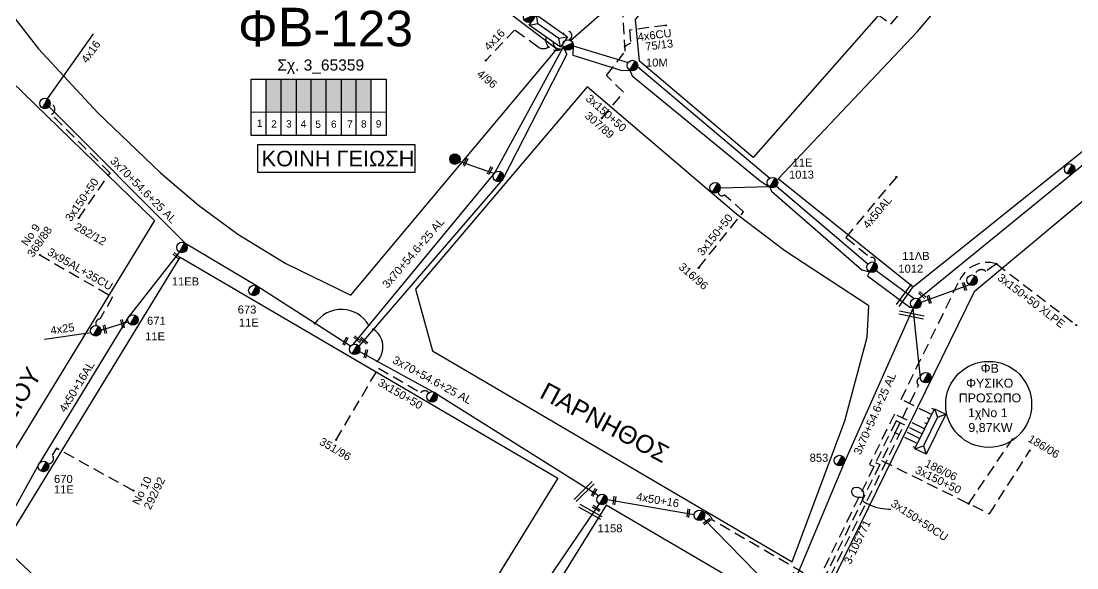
# Model space of a CAD drawing. Header units: millimetres. Extents: x 855 to 3091, y 750 to 2767.
# Drawn here: x 2037.4 to 2275, y 1438.1 to 1561 of the extents above; entities that cross this region are included whole.
import ezdxf
from ezdxf.enums import TextEntityAlignment as Align

# ---------------------------------------------------------------- set-up
doc = ezdxf.new("R2010")
doc.units = ezdxf.units.MM
doc.linetypes.add('DASHED', pattern=[19.05, 12.7, -6.35])
for name, color, linetype, lineweight in [('3x150+50', 7, 'Continuous', 30), ('3x150+50 XLPE', 7, 'SYN_LINE', 30), ('3x70+54.6+25 AL', 7, 'SYN_LINE', 30), ('3x95AL+35CU', 7, 'Continuous', 30), ('4x16', 7, 'Continuous', 30), ('4x25', 7, 'Continuous', 30), ('4x50+16', 7, 'Continuous', 30), ('4x50+16AL', 7, 'Continuous', 30), ('4x50AL', 7, 'Continuous', 30), ('4x6CU', 7, 'Continuous', 30), ('Υπόβαθρο ΔΕΗ', 7, 'Continuous', 30)]:
    doc.layers.add(name, color=color, linetype=linetype, lineweight=lineweight)
for name, color, linetype in [('Pillar OTE', 7, 'Continuous'), ('TEXT ΚΑΛΩΔΙΩΝ', 7, 'Continuous'), ('Άγνωστα', 7, 'Continuous'), ('Επιγραφές - Σχήματα', 7, 'Continuous'), ('Καλώδια ΧΤ   3x150AL+50CU', 7, 'DASHED'), ('Μηχανική τομή', 7, 'Continuous'), ('Στύλος Ξύλινος', 7, 'Continuous'), ('Στύλος Ξύλινος @ 1', 7, 'Continuous'), ('Στύλος ΦΜ', 7, 'Continuous'), ('Στύλος ΦΜ @ 1', 7, 'Continuous'), ('Συνδέσεις', 7, 'Continuous'), ('Τομή', 7, 'Continuous'), ('Υποσταθμός εναέριος 2 στύλων', 7, 'Continuous'), ('Υποσταθμός πόλεως', 7, 'Continuous')]:
    doc.layers.add(name, color=color, linetype=linetype)
doc.styles.add('arial', font='arial.ttf')
doc.styles.get("Standard").update_dxf_attribs({"font": 'arial.ttf'})
doc.linetypes.add('SYN_LINE', pattern='A,0.5,-0.0001,["/\\/\\/\\/",Standard,S=0.1,R=0,X=0,Y=-0.05],-0.25', length=0.7501)

# ---------------------------------------------------------------- blocks, each defined once
blk = doc.blocks.new('ΥΠΑΡΧΩΝ ΤΣΙΜΕΝΤΕΝΙΟΣ ΣΤΥΛΟΣ')
at = {"layer": 'Στύλος ΦΜ'}
blk.add_hatch(color=7, dxfattribs=at).paths.add_polyline_path([(-1.29, -2.28, 0.574793), (2.62, 0, 0.268822), (1.3, 2.27)])
at = {"layer": 'Στύλος ΦΜ', "color": 7}
blk.add_line((-1.29, -2.28), (1.3, 2.27), dxfattribs=at)
blk.add_circle((0, 0), 2.62, dxfattribs=at)
at = {"layer": 'Στύλος ΦΜ', "flags": 4}
for tag, p in [('ΑΡΙΘΜΟΣ', (-4.68, 8.05)), ('ΤΥΠΟΣ', (-4.91, 3.03))]:
    blk.add_attdef(tag, p, '', height=4, dxfattribs=at)
blk = doc.blocks.new('ΥΠΟΣΤΑΘΜΟΣ ΕΝΑΕΡΙΟΣ ΕΠΙ 2 ΣΤΥΛΩΝ')
at = {"layer": 'Υποσταθμός εναέριος 2 στύλων', "linetype": 'Continuous'}
for points in [[(-11.97, -2.11, 0.574793), (-8.45, -0.07, 0.268822), (-9.64, 1.98)], [(9.68, -2.15, 0.574793), (13.19, -0.1, 0.268822), (12.01, 1.95)]]:
    blk.add_hatch(color=256, dxfattribs=at).paths.add_polyline_path(points)
for p, q in [((-11.97, -2.11), (-9.64, 1.98)), ((9.68, -2.15), (12.01, 1.95))]:
    blk.add_line(p, q, dxfattribs=at)
for centre in [(-10.81, -0.07), (10.84, -0.1)]:
    blk.add_circle(centre, 2.36, dxfattribs=at)
at = {"layer": 'Υποσταθμός πόλεως', "linetype": 'Continuous', "ltscale": 40}
blk.add_lwpolyline([(-8.57, 2.82), (8.57, 2.82), (8.57, -2.82), (-8.57, -2.82)], close=True, dxfattribs=at)
for points in [[(-5.75, 0), (-8.57, 2.82)], [(-8.57, -2.82), (-5.75, 0)], [(-5.75, 0), (5.75, 0)], [(5.75, 0), (8.57, 2.82)], [(8.57, -2.82), (5.75, 0)]]:
    blk.add_lwpolyline(points, dxfattribs=at)
at = {"layer": 'Υποσταθμός εναέριος 2 στύλων', "ltscale": 40, "flags": 1}
for tag, p in [('ΜΕΤΑΣΧΗΜΑΤΙΣΜΟΣ', (14.09, 2.51)), ('ΙΣΧΥΣ', (14.07, -0.28)), ('ΑΡΙΘΜΟΣ', (14.19, -3))]:
    blk.add_attdef(tag, p, '', height=1.8, dxfattribs=at)
blk = doc.blocks.new('ΥΠΑΡΧΩΝ ΞΥΛΙΝΟΣ ΣΤΥΛΟΣ')
at = {"layer": 'Στύλος Ξύλινος'}
h = blk.add_hatch(color=7, dxfattribs=at)
h.paths.add_polyline_path([(-2.62, 0, 0.270008), (-1.29, -2.28), (1.3, 2.27, 0.576266)])
h.paths.add_polyline_path([(-1.29, -2.28, 0.574793), (2.62, 0, 0.268822), (1.3, 2.27)])
at = {"layer": 'Στύλος Ξύλινος', "color": 7}
blk.add_line((-1.29, -2.28), (1.3, 2.27), dxfattribs=at)
blk.add_circle((0, 0), 2.62, dxfattribs=at)
at = {"layer": 'Στύλος Ξύλινος', "flags": 4}
for tag, p in [('ΑΡΙΘΜΟΣ', (-4.91, 8.6)), ('ΤΥΠΟΣ', (-4.85, 3.39))]:
    blk.add_attdef(tag, p, '', height=4, dxfattribs=at)
blk = doc.blocks.new('ΜΗΧΑΝΙΚΗ ΤΟΜΗ')
at = {"layer": 'Μηχανική τομή', "ltscale": 40}
for p, q in [((-1.89, 0.78), (5.69, 0.78)), ((-1.89, -0.77), (5.69, -0.77))]:
    blk.add_line(p, q, dxfattribs=at)
blk = doc.blocks.new('ΤΟΜΗ')
at = {"layer": 'Τομή', "ltscale": 40}
for p, q in [((-5.68, 0), (17.06, 0)), ((-5.68, -2.77), (17.06, -2.77))]:
    blk.add_line(p, q, dxfattribs=at)
blk = doc.blocks.new('_ΣΥΝΔΕΣΗ')
at = {"layer": 'Συνδέσεις', "linetype": 'SYN_LINE', "ltscale": 40}
blk.add_hatch(color=256, dxfattribs=at).paths.add_polyline_path([(0.5, -0.01, 1), (-0.5, -0.01, 1)])
at = {"layer": 'Συνδέσεις'}
blk.add_circle((0, -0.01), 0.5, dxfattribs=at)
blk = doc.blocks.new('ΥΠΟΣΤΑΘΜΟΣ ΠΟΛΕΩΣ 9 ΑΝΑΧΩΡΗΣΕΩΝ')
at = {"layer": 'Υποσταθμός πόλεως', "ltscale": 40}
for p, q in [((-9.63, -2.82), (-9.63, -4)), ((-7.12, -2.82), (-7.12, -4)), ((-4.84, -2.82), (-4.84, -4)), ((-2.36, -2.82), (-2.36, -4)), ((0.09, -2.82), (0.09, -4)), ((2.55, -2.82), (2.55, -4)), ((5.02, -2.82), (5.02, -4)), ((7.48, -2.82), (7.48, -4)), ((9.61, -2.82), (9.61, -4))]:
    blk.add_line(p, q, dxfattribs=at)
blk.add_lwpolyline([(-10.02, 2.82), (10.02, 2.82), (10.02, -2.82), (-10.02, -2.82)], close=True, dxfattribs=at)
for points in [[(-7.21, 0), (-10.02, 2.82)], [(-10.02, -2.82), (-7.21, 0)], [(-7.21, 0), (7.21, 0)], [(7.21, 0), (10.02, 2.82)], [(10.02, -2.82), (7.21, 0)]]:
    blk.add_lwpolyline(points, dxfattribs=at)
at = {"layer": 'Υποσταθμός πόλεως', "linetype": 'SYN_LINE', "ltscale": 40, "flags": 1}
for tag, p in [('ΜΕΤΑΣΧΗΜΑΤΙΣΜΟΣ', (10.79, 1.71)), ('ΙΣΧΥΣ', (10.77, -1.08)), ('ΑΡΙΘΜΟΣ', (10.89, -3.8))]:
    blk.add_attdef(tag, p, '', height=1.8, dxfattribs=at)

msp = doc.modelspace()

# ---------------------------------------------------------------- hatches: boundary and pattern name
at = {"layer": 'Καλώδια ΧΤ   3x150AL+50CU', "linetype": 'DASHED', "lineweight": -3, "ltscale": 0.2}
h = msp.add_hatch(color=1, dxfattribs=at)
h.dxf.hatch_style = 1
h.paths.add_polyline_path([(2095.96, 1547.92), (2092.52, 1547.92), (2092.52, 1540.56), (2095.96, 1540.55)])
h = msp.add_hatch(color=85, dxfattribs=at)
h.dxf.hatch_style = 1
h.paths.add_polyline_path([(2095.96, 1540.55), (2099.4, 1540.55), (2099.4, 1547.92), (2095.96, 1547.92)])
h = msp.add_hatch(color=30, dxfattribs=at)
h.dxf.hatch_style = 1
h.paths.add_polyline_path([(2102.7, 1547.92), (2099.4, 1547.92), (2099.4, 1540.55), (2102.7, 1540.55)])
h = msp.add_hatch(color=173, dxfattribs=at)
h.dxf.hatch_style = 1
h.paths.add_polyline_path([(2106.08, 1547.92), (2102.7, 1547.92), (2102.7, 1540.55), (2106.08, 1540.54)])
h = msp.add_hatch(color=27, dxfattribs=at)
h.dxf.hatch_style = 1
h.paths.add_polyline_path([(2106.08, 1540.54), (2109.48, 1540.54), (2109.48, 1547.92), (2106.08, 1547.92)])
h = msp.add_hatch(color=5, dxfattribs=at)
h.dxf.hatch_style = 1
h.paths.add_polyline_path([(2109.48, 1540.54), (2112.88, 1540.54), (2112.88, 1547.92), (2109.48, 1547.92)])
h = msp.add_hatch(color=133, dxfattribs=at)
h.dxf.hatch_style = 1
h.paths.add_polyline_path([(2112.82, 1540.54), (2116.21, 1540.54), (2116.21, 1547.92), (2112.82, 1547.92)])

# ---------------------------------------------------------------- linework, layer by layer
at = {"lineweight": -3, "ltscale": 0.2}
msp.add_circle((2255.11, 1474.81), 9.67, dxfattribs=at)
at = {"layer": '3x150+50', "color": 85, "linetype": 'DASHED', "lineweight": -3, "ltscale": 0.2}
msp.add_lwpolyline([(2168.11, 1539.18), (2172.97, 1545), (2169.12, 1548.75), (2173.35, 1554.24), (2172.82, 1562.9), (2183.08, 1577.55, -0.852392), (2185.72, 1578.01, -17.440411)], format="xyb", dxfattribs=at)
at = {"layer": '3x150+50', "color": 133, "linetype": 'DASHED', "lineweight": -3, "ltscale": 0.2}
for points in [[(2217.85, 1571.65), (2233.1, 1560.31), (2243.15, 1571.8, 0.444146), (2246.21, 1574.18, -92.181816)], [(2108.32, 1466.85), (2117.83, 1482.99), (2127.33, 1477.43, -0.495336), (2129.14, 1477.43, -17.580919)], [(2239.1, 1467.34), (2235.52, 1469.1), (2217.63, 1432.47), (2232.71, 1422.21, -0.198499), (2235.32, 1421.39, 13.645626)]]:
    msp.add_lwpolyline(points, format="xyb", dxfattribs=at)
at = {"layer": '3x150+50', "color": 173, "linetype": 'DASHED', "lineweight": -3, "ltscale": 0.2}
for points in [[(2050.4, 1516.72), (2057.45, 1526.83), (2044.24, 1540, 0.714146), (2043.96, 1542.48, -0.549859)], [(2062.7, 1455.41), (2045.39, 1464.94), (2044.43, 1463.4, -0.650349), (2043.47, 1461.43, 51.62209)]]:
    msp.add_lwpolyline(points, format="xyb", dxfattribs=at)
at = {"layer": '3x150+50', "color": 30, "linetype": 'DASHED', "lineweight": -3, "ltscale": 0.2}
msp.add_lwpolyline([(2189.87, 1505.53), (2199.97, 1518.13), (2195.61, 1521.92, -0.657631), (2194.28, 1522.57, 76.094093)], format="xyb", dxfattribs=at)
at = {"layer": '3x150+50', "color": 173, "linetype": 'SYN_LINE', "lineweight": -3, "ltscale": 8}
msp.add_lwpolyline([(2055.38, 1491.53), (2061.45, 1493.4)], dxfattribs=at)
at = {"layer": '3x150+50', "color": 6, "linetype": 'DASHED', "lineweight": -3, "ltscale": 0.2}
msp.add_lwpolyline([(2234.08, 1468.43), (2239.35, 1479.15, -0.693686), (2239.78, 1480.79, -0.981352)], format="xyb", dxfattribs=at)
for points in [[(2238.56, 1466.24), (2234.08, 1468.43), (2231.02, 1462.19), (2255.27, 1450.19), (2264.39, 1464.42)], [(2250.62, 1452.49), (2260.46, 1466.98)]]:
    msp.add_lwpolyline(points, dxfattribs=at)
at = {"layer": '3x150+50 XLPE', "color": 173, "linetype": 'DASHED', "lineweight": -3, "ltscale": 0.2}
for points in [[(2241.77, 1472.79), (2235.4, 1475.92), (2248.61, 1502.83, -0.366544), (2256.84, 1506.43), (2274.8, 1492.66)], [(2256.84, 1506.43), (2254.51, 1504.71, 0.61554), (2251.98, 1503.75, 3.049305)]]:
    msp.add_lwpolyline(points, format="xyb", dxfattribs=at)
at = {"layer": '3x70+54.6+25 AL', "color": 85, "linetype": 'SYN_LINE', "lineweight": -3, "ltscale": 15}
msp.add_lwpolyline([(2161.05, 1556.64), (2184.87, 1577.58), (2213.62, 1613.04), (2234.97, 1639.13), (2254.5, 1659.83)], dxfattribs=at)
at = {"layer": '3x70+54.6+25 AL', "color": 173, "linetype": 'SYN_LINE', "lineweight": -3, "ltscale": 15}
for points in [[(2239.29, 1498.54), (2273.81, 1526.65), (2307.65, 1554.38), (2337.4, 1590.57)], [(2159.38, 1555.12), (2143.98, 1526.93), (2112.1, 1488.32)], [(2111.53, 1487.9), (2090.37, 1501.44), (2074.47, 1510.91), (2043.71, 1541.75)], [(2250.81, 1501.71), (2239.87, 1497.69)]]:
    msp.add_lwpolyline(points, dxfattribs=at)
at = {"layer": '3x70+54.6+25 AL', "color": 133, "linetype": 'SYN_LINE', "lineweight": -3, "ltscale": 15}
for points in [[(2159.38, 1555.12), (2160.17, 1553.58), (2145.81, 1525.49), (2113.41, 1487.92)], [(2113.54, 1486.69), (2130.67, 1477.37), (2167.33, 1454.32)]]:
    msp.add_lwpolyline(points, dxfattribs=at)
at = {"layer": '3x70+54.6+25 AL', "color": 5, "linetype": 'SYN_LINE', "lineweight": -3, "ltscale": 15}
msp.add_lwpolyline([(2161.62, 1555.46), (2161.56, 1553.3), (2172.59, 1549.91), (2174.38, 1549.98), (2174.88, 1548.67), (2203.73, 1525.05), (2205.88, 1523.66), (2206.22, 1522.72), (2226.55, 1505.06), (2228.29, 1504.64), (2227.84, 1503.73), (2237.4, 1496.67), (2237.86, 1496.7)], dxfattribs=at)
at = {"layer": '3x70+54.6+25 AL', "color": 30, "linetype": 'SYN_LINE', "lineweight": -3, "ltscale": 15}
for points in [[(2161.62, 1555.46), (2173.99, 1551.66)], [(2176.13, 1550.81), (2205.88, 1525.71)], [(2207.35, 1523.9), (2227.95, 1506.39)], [(2229.8, 1504.94), (2238.32, 1498.63)]]:
    msp.add_lwpolyline(points, dxfattribs=at)
at = {"layer": '3x70+54.6+25 AL', "color": 173, "linetype": 'SYN_LINE', "lineweight": -3, "ltscale": 10}
msp.add_lwpolyline([(2143.78, 1526.69), (2136.05, 1529.39)], dxfattribs=at)
at = {"layer": '3x70+54.6+25 AL', "color": 30, "linetype": 'SYN_LINE', "lineweight": -3, "ltscale": 12}
msp.add_lwpolyline([(2205.76, 1523.74), (2194.75, 1523.43)], dxfattribs=at)
at = {"layer": '3x70+54.6+25 AL', "color": 6, "linetype": 'SYN_LINE', "lineweight": -3, "ltscale": 15}
for points in [[(2238.12, 1496.49), (2222.58, 1461.66), (2209.93, 1431.5)], [(2239.78, 1480.79), (2238.12, 1496.49)]]:
    msp.add_lwpolyline(points, dxfattribs=at)
at = {"layer": '3x70+54.6+25 AL', "color": 27, "linetype": 'SYN_LINE', "lineweight": -3, "ltscale": 15}
msp.add_lwpolyline([(2190.98, 1449.17), (2208.42, 1431.21)], dxfattribs=at)
at = {"layer": '3x95AL+35CU', "color": 173, "linetype": 'DASHED', "lineweight": -3, "ltscale": 0.2}
msp.add_lwpolyline([(2041.63, 1508.42), (2058, 1498.97), (2055.16, 1494, 0.577234), (2054.34, 1492.53, 896.626022)], format="xyb", dxfattribs=at)
at = {"layer": '4x16', "color": 173, "linetype": 'DASHED', "lineweight": -3, "ltscale": 0.2}
for points in [[(2156.09, 1555.16, -0.280578), (2153.75, 1555.13), (2148.44, 1558.97), (2141.97, 1552.16)], [(2159.42, 1555.06, -0.75263), (2155.52, 1557.43, 2.174726)]]:
    msp.add_lwpolyline(points, format="xyb", dxfattribs=at)
at = {"layer": '4x16', "color": 173, "linetype": 'SYN_LINE', "lineweight": -3, "ltscale": 15}
msp.add_lwpolyline([(2043.37, 1543.5), (2053.71, 1558.12)], dxfattribs=at)
at = {"layer": '4x16', "color": 133, "linetype": 'DASHED', "lineweight": -3, "ltscale": 0.2}
msp.add_lwpolyline([(2159.42, 1555.06, -0.653606), (2157.11, 1556.31, -13.85366)], format="xyb", dxfattribs=at)
at = {"layer": '4x25', "color": 173, "linetype": 'SYN_LINE', "lineweight": -3, "ltscale": 10}
msp.add_lwpolyline([(2053.12, 1490.93), (2042.69, 1489.43)], dxfattribs=at)
at = {"layer": '4x50+16', "color": 6, "linetype": 'Continuous', "lineweight": -3, "ltscale": 0.2}
msp.add_lwpolyline([(2120.4, 1378.78), (2138.77, 1408.83), (2152.37, 1430.16), (2167.54, 1452.42)], dxfattribs=at)
at = {"layer": '4x50+16', "color": 27, "linetype": 'Continuous', "lineweight": -3, "ltscale": 0.2}
msp.add_lwpolyline([(2169.29, 1453.43), (2188.88, 1450.09)], dxfattribs=at)
at = {"layer": '4x50+16AL', "color": 173, "linetype": 'Continuous', "lineweight": -3, "ltscale": 0.2}
msp.add_lwpolyline([(2073.03, 1509.08), (2061.46, 1494.24), (2041.44, 1461.49), (2022.54, 1427.4)], dxfattribs=at)
at = {"layer": '4x50AL', "color": 30, "linetype": 'DASHED', "lineweight": -3, "ltscale": 0.2}
msp.add_lwpolyline([(2234.35, 1525.94), (2222.95, 1512.37), (2228.56, 1507.79, -0.776724), (2229.46, 1506.68, 4.10567)], format="xyb", dxfattribs=at)
at = {"layer": '4x6CU', "color": 85, "linetype": 'DASHED', "lineweight": -3, "ltscale": 0.2}
msp.add_lwpolyline([(2160.61, 1556.79, 1.56452), (2159.38, 1558.16, 1.521748)], format="xyb", dxfattribs=at)
msp.add_lwpolyline([(2182.44, 1560.01), (2174.29, 1558.97), (2174.54, 1556.05), (2173.29, 1555.34)], dxfattribs=at)
at = {"layer": 'Pillar OTE', "lineweight": -3, "ltscale": 40}
for points in [[(2089.19, 1535.28), (2089.19, 1547.92), (2119.53, 1547.92), (2119.53, 1535.25), (2089.19, 1535.28)], [(2092.52, 1535.27), (2092.52, 1547.92)], [(2095.96, 1535.27), (2095.96, 1547.92)], [(2099.4, 1535.27), (2099.4, 1547.92)], [(2102.7, 1535.26), (2102.7, 1547.92)], [(2106.08, 1535.26), (2106.08, 1547.92)], [(2109.48, 1535.26), (2109.48, 1547.92)], [(2112.82, 1535.25), (2112.82, 1547.92)], [(2116.21, 1535.25), (2116.21, 1547.92)], [(2089.19, 1540.56), (2119.53, 1540.53)]]:
    msp.add_lwpolyline(points, dxfattribs=at)
at = {"layer": 'Επιγραφές - Σχήματα', "color": 190, "lineweight": -3}
msp.add_lwpolyline([(2090.58, 1527.02), (2126.1, 1527.02), (2126.1, 1533.19), (2090.58, 1533.19)], close=True, dxfattribs=at)
at = {"layer": 'Υπόβαθρο ΔΕΗ', "lineweight": -3}
for points in [[(2255.54, 1659.17), (2287.98, 1627.84), (2202.11, 1530.33), (2176.58, 1552), (2175.68, 1561.35)], [(2207.73, 1525.55), (2239.09, 1558.66), (2293.32, 1622.41), (2325.72, 1590.75), (2306.3, 1562.54), (2302.29, 1553.96), (2294.58, 1546.36), (2238.1, 1501.19)], [(2021.67, 1560.5), (2067.42, 1516.13), (2026.64, 1449.56), (1979.73, 1492.9)], [(2115.62, 1366.09), (2158.15, 1326.38), (2172.24, 1349.42), (2182.45, 1365.73), (2207.44, 1429.68), (2169.08, 1452.16)]]:
    msp.add_lwpolyline(points, close=True, dxfattribs=at)
msp.add_lwpolyline([(2030.49, 1568.61), (2041.36, 1554.78), (2054.64, 1540.36), (2068.78, 1526.85), (2077.29, 1519.58), (2086.21, 1513.07), (2096.95, 1506.52), (2111.63, 1499.37), (2157.96, 1554.71), (2140.47, 1567.98), (2121.6, 1583.91), (2108.78, 1596.18), (2080.21, 1625.22, 0.355762), (2063.73, 1627.04), (2030.01, 1573.47, 0.342361), (2030.49, 1568.61, 1.322411)], format="xyb", dxfattribs=at)
for points in [[(2210.93, 1439.44), (2222.73, 1471.11), (2227.8, 1489.93), (2228.11, 1496.97), (2209.22, 1509.33), (2198.4, 1517.61), (2164.8, 1546.24), (2126.16, 1500.7), (2130, 1486.87), (2210.93, 1439.44)], [(2301.75, 1541.7), (2251.88, 1500.15), (2218.85, 1432.85), (2261.81, 1403.61), (2346.88, 1497.22)], [(2033.38, 1442.75), (2073.17, 1507.9), (2158.21, 1458.22), (2106.52, 1374.43), (2033.38, 1442.75)]]:
    msp.add_lwpolyline(points, dxfattribs=at)
at = {"layer": 'Υπόβαθρο ΔΕΗ', "color": 62, "linetype": 'DASHED', "lineweight": -3, "ltscale": 0.2}
msp.add_lwpolyline([(2239.64, 1468.45), (2234.27, 1471.08), (2229.65, 1461.75), (2230.59, 1461.28), (2217.08, 1433.63), (2211.17, 1437.06), (2209.33, 1432.66, 1.123571), (2209.86, 1428.36), (2198.04, 1399.75, -0.550156), (2196.07, 1393.41), (2185.57, 1367.76, -0.594058), (2184.89, 1365.25)], format="xyb", dxfattribs=at)
at = {"layer": 'Υπόβαθρο ΔΕΗ', "color": 27, "linetype": 'DASHED', "lineweight": -3, "ltscale": 0.2}
msp.add_lwpolyline([(2240.19, 1469.55), (2233.92, 1472.63), (2228.31, 1461.3), (2229.26, 1460.83), (2216.65, 1435.03), (2192.97, 1448.81, 0.271122), (2191.05, 1450.48)], format="xyb", dxfattribs=at)
at = {"layer": 'Υπόβαθρο ΔΕΗ', "lineweight": -3}
for centre, radius, start, end in [((2109.49, 1488.96), 7.2, 30.7539, 145.7916), ((2114.14, 1487.75), 4.69, 316.3374, 57.3377)]:
    msp.add_arc(centre, radius, start, end, dxfattribs=at)
msp.add_spline([(2226.49, 1453.9), (2224.86, 1454.17), (2224.29, 1455.21), (2224.88, 1456.1), (2226.65, 1455.55), (2226.9, 1454.11), (2226.67, 1453.42), (2227.7, 1452.55), (2230.79, 1451.45), (2233.1, 1451.25)], degree=3, dxfattribs=at)

# ---------------------------------------------------------------- block references
at = {"layer": 'Μηχανική τομή', "lineweight": -3, "zscale": 0.4999999999999995}
for p, xscale, yscale, rotation in [((2137.57, 1529.69), 0.25, 0.25, 243.4463050301514), ((2143.06, 1527.77), 0.25, 0.25, 243.4463050301514), ((2072.05, 1508.48), 0.25, 0.25, 319.0001090821322), ((2249.46, 1501.8), 0.25, 0.25, 287.9351396848145), ((2239.78, 1499.74), 0.25, 0.25, 317.5563752737485), ((2241.56, 1498.9), 0.25, 0.25, 287.9351396848145), ((2056.09, 1492.17), 0.25, 0.25, 284.4335812277124), ((2060.05, 1493.39), 0.2499999999999999, 0.2499999999999999, 284.4335812277124), ((2110.55, 1489.41), 0.25, 0.25, 243.4463050301514), ((2112.75, 1489.74), 0.25, 0.25, 319.0001090821322), ((2114.19, 1489.45), 0.25, 0.25, 319.0001090821322), ((2115.07, 1486.64), 0.25, 0.25, 256.3977663111616), ((2166.53, 1455.42), 0.25, 0.25, 240.6727061139759), ((2170.93, 1453.67), 0.2499999999999999, 0.2499999999999999, 262.19637890002), ((2166.43, 1451.71), 0.25, 0.25, 326.6336207990495), ((2187.57, 1450.83), 0.2499999999999999, 0.2499999999999999, 262.19637890002), ((2192.16, 1448.73), 0.2499999999999999, 0.2499999999999999, 216.3438385586996)]:
    msp.add_blockref('ΜΗΧΑΝΙΚΗ ΤΟΜΗ', p, dxfattribs=dict(at, xscale=xscale, yscale=yscale, rotation=rotation))
at = {"layer": 'Στύλος Ξύλινος @ 1', "lineweight": -3, "ltscale": 40, "xscale": 0.4499999999998181, "yscale": 0.4499999999998181, "zscale": 0.4499999999998181}
msp.add_blockref('ΥΠΑΡΧΩΝ ΞΥΛΙΝΟΣ ΣΤΥΛΟΣ', (2135.02, 1529.96), dxfattribs=at)
at = {"layer": 'Στύλος ΦΜ @ 1', "lineweight": -3, "ltscale": 40}
ref = msp.add_blockref('ΥΠΑΡΧΩΝ ΤΣΙΜΕΝΤΕΝΙΟΣ ΣΤΥΛΟΣ', (2174.96, 1551), dxfattribs=dict(at, xscale=0.4499999999998181, yscale=0.4499999999998181, zscale=0.4499999999998181))
ref.add_attrib('ΤΥΠΟΣ', '10M', (2178.01, 1550.78), dxfattribs={"layer": 'Στύλος ΦΜ', "height": 1.8, "flags": 4})
at = {"layer": 'Στύλος ΦΜ @ 1', "lineweight": -3, "ltscale": 40, "xscale": 0.4499999999998181, "yscale": 0.4499999999998181, "zscale": 0.4499999999998181}
for p in [(2042.78, 1542.48), (2273.32, 1527.72), (2144.78, 1526.07), (2193.57, 1523.52), (2228.87, 1505.66), (2251.39, 1502.73), (2054.21, 1491.36), (2112.48, 1487.2), (2240.96, 1480.83), (2129.87, 1476.5), (2190.04, 1449.87)]:
    msp.add_blockref('ΥΠΑΡΧΩΝ ΤΣΙΜΕΝΤΕΝΙΟΣ ΣΤΥΛΟΣ', p, dxfattribs=at)
at = {"layer": 'Στύλος ΦΜ @ 1', "lineweight": -3, "ltscale": 40}
ref = msp.add_blockref('ΥΠΑΡΧΩΝ ΤΣΙΜΕΝΤΕΝΙΟΣ ΣΤΥΛΟΣ', (2206.46, 1524.68), dxfattribs=dict(at, xscale=0.4499999999998181, yscale=0.4499999999998181, zscale=0.4499999999998181))
ref.add_attrib('ΤΥΠΟΣ', '11E', (2210.99, 1528.3), dxfattribs={"layer": 'Στύλος ΦΜ', "height": 1.8, "flags": 4})
ref.add_attrib('ΑΡΙΘΜΟΣ', '1013', (2210.19, 1525.58), dxfattribs={"layer": 'Στύλος ΦΜ', "height": 1.8, "flags": 4})
ref = msp.add_blockref('ΥΠΑΡΧΩΝ ΤΣΙΜΕΝΤΕΝΙΟΣ ΣΤΥΛΟΣ', (2073.61, 1510.1), dxfattribs=dict(at, xscale=0.4499999999998181, yscale=0.4499999999998181, zscale=0.4499999999998181))
ref.add_attrib('ΤΥΠΟΣ', '11EB', (2071.32, 1501.56), dxfattribs={"layer": 'Στύλος ΦΜ', "height": 1.8, "flags": 4})
ref = msp.add_blockref('ΥΠΑΡΧΩΝ ΤΣΙΜΕΝΤΕΝΙΟΣ ΣΤΥΛΟΣ', (2238.71, 1497.52), dxfattribs=dict(at, xscale=0.4499999999998181, yscale=0.4499999999998181, zscale=0.4499999999998181))
ref.add_attrib('ΤΥΠΟΣ', '11ΛΒ', (2235.67, 1507.29), dxfattribs={"layer": 'Στύλος ΦΜ', "height": 1.8, "flags": 4})
ref.add_attrib('ΑΡΙΘΜΟΣ', '1012', (2234.79, 1504.43), dxfattribs={"layer": 'Στύλος ΦΜ', "height": 1.8, "flags": 4})
ref = msp.add_blockref('ΥΠΑΡΧΩΝ ΤΣΙΜΕΝΤΕΝΙΟΣ ΣΤΥΛΟΣ', (2089.78, 1500.42), dxfattribs=dict(at, xscale=0.4499999999998181, yscale=0.4499999999998181, zscale=0.4499999999998181))
ref.add_attrib('ΤΥΠΟΣ', '673', (2086.15, 1495.24), dxfattribs={"layer": 'Στύλος ΦΜ', "height": 1.8, "flags": 4})
ref.add_attrib('ΑΡΙΘΜΟΣ', '11E', (2086.42, 1492.32), dxfattribs={"layer": 'Στύλος ΦΜ', "height": 1.8, "flags": 4})
ref = msp.add_blockref('ΥΠΑΡΧΩΝ ΤΣΙΜΕΝΤΕΝΙΟΣ ΣΤΥΛΟΣ', (2062.56, 1493.8), dxfattribs=dict(at, xscale=0.4499999999998181, yscale=0.4499999999998181, zscale=0.4499999999998181))
ref.add_attrib('ΤΥΠΟΣ', '671', (2065.75, 1492.72), dxfattribs={"layer": 'Στύλος ΦΜ', "height": 1.8, "flags": 4})
ref.add_attrib('ΑΡΙΘΜΟΣ', '11E', (2065.32, 1489.22), dxfattribs={"layer": 'Στύλος ΦΜ', "height": 1.8, "flags": 4})
ref = msp.add_blockref('ΥΠΑΡΧΩΝ ΤΣΙΜΕΝΤΕΝΙΟΣ ΣΤΥΛΟΣ', (2221.53, 1462.19), dxfattribs=dict(at, xscale=0.4499999999998181, yscale=0.4499999999998181, zscale=0.4499999999998181))
ref.add_attrib('ΤΥΠΟΣ', '853', (2214.83, 1461.91), dxfattribs={"layer": 'Στύλος ΦΜ', "height": 1.8, "flags": 4})
ref = msp.add_blockref('ΥΠΑΡΧΩΝ ΤΣΙΜΕΝΤΕΝΙΟΣ ΣΤΥΛΟΣ', (2042.44, 1460.86), dxfattribs=dict(at, xscale=0.4499999999998181, yscale=0.4499999999998181, zscale=0.4499999999998181))
ref.add_attrib('ΤΥΠΟΣ', '670', (2044.82, 1457.15), dxfattribs={"layer": 'Στύλος ΦΜ', "height": 1.8, "flags": 4})
ref.add_attrib('ΑΡΙΘΜΟΣ', '11E', (2044.78, 1454.78), dxfattribs={"layer": 'Στύλος ΦΜ', "height": 1.8, "flags": 4})
ref = msp.add_blockref('ΥΠΑΡΧΩΝ ΤΣΙΜΕΝΤΕΝΙΟΣ ΣΤΥΛΟΣ', (2168.12, 1453.44), dxfattribs=dict(at, xscale=0.4499999999998181, yscale=0.4499999999998181, zscale=0.4499999999998181))
ref.add_attrib('ΤΥΠΟΣ', '1158', (2167.12, 1446.05), dxfattribs={"layer": 'Στύλος ΦΜ', "height": 1.8, "flags": 4})
at = {"layer": 'Συνδέσεις', "lineweight": -3, "xscale": 0.25, "yscale": 0.25, "zscale": 0.25}
for p in [(2182.44, 1560.02), (2156.09, 1555.17), (2173.29, 1555.34), (2141.97, 1552.17), (2168.11, 1539.18), (2234.35, 1525.95), (2050.4, 1516.73), (2041.63, 1508.42), (2256.85, 1506.43), (2189.87, 1505.53), (2103.54, 1493.01), (2115.68, 1492.65), (2116.67, 1491.7), (2274.8, 1492.66), (2117.53, 1484.52), (2234.09, 1468.43), (2108.32, 1466.85), (2260.47, 1466.98), (2264.39, 1464.43), (2062.7, 1455.42), (2250.62, 1452.49)]:
    msp.add_blockref('_ΣΥΝΔΕΣΗ', p, dxfattribs=at)
at = {"layer": 'Τομή', "lineweight": -3}
for p, xscale, yscale, zscale, rotation in [((2235.22, 1498.41), 0.2499999999999998, 0.2499999999999998, 0.2499999999999998, 54.02448213456054), ((2236.42, 1495.58), 0.2499999999999999, 0.2499999999999999, 0.2499999999999999, 348.2938536218837), ((2162.86, 1454.45), 0.2499999999999998, 0.2499999999999998, 0.2499999999999998, 44.59446890428217), ((2164.37, 1451.69), 0.2499999999999998, 0.2499999999999998, 0.2499999999999998, 330.5706035178927)]:
    msp.add_blockref('ΤΟΜΗ', p, dxfattribs=dict(at, xscale=xscale, yscale=yscale, zscale=zscale, rotation=rotation))
at = {"layer": 'Υποσταθμός εναέριος 2 στύλων', "lineweight": -3, "xscale": 0.5, "yscale": 0.5, "zscale": 0.5, "rotation": 324.9519019349866}
msp.add_blockref('ΥΠΟΣΤΑΘΜΟΣ ΕΝΑΕΡΙΟΣ ΕΠΙ 2 ΣΤΥΛΩΝ', (2156.04, 1558.78), dxfattribs=at)
at = {"layer": 'Υποσταθμός πόλεως', "lineweight": -3, "xscale": 0.4999999999999999, "yscale": 0.4999999999999999, "zscale": 0.4999999999999999, "rotation": 243.8590772445416}
msp.add_blockref('ΥΠΟΣΤΑΘΜΟΣ ΠΟΛΕΩΣ 9 ΑΝΑΧΩΡΗΣΕΩΝ', (2242, 1468.71), dxfattribs=at)

# ---------------------------------------------------------------- texts
at = {"lineweight": -3, "ltscale": 30, "char_height": 1.63, "width": 11.2573, "attachment_point": 1}
for s, insert in [('1', (2090.44, 1538.84)), ('2', (2093.68, 1538.7)), ('3', (2097.01, 1538.7)), ('4', (2100.31, 1538.7)), ('5', (2103.61, 1538.62)), ('6', (2107.13, 1538.65)), ('7', (2110.76, 1538.65)), ('8', (2113.88, 1538.68)), ('9', (2117.21, 1538.7))]:
    msp.add_mtext(s, dxfattribs=dict(at, insert=insert))
at = {"lineweight": -3, "ltscale": 40, "insert": (2155.69, 1479.97), "char_height": 4, "width": 65.6312, "attachment_point": 1, "rotation": 331.931, "style": 'arial'}
msp.add_mtext('ΠAPNHΘOΣ', dxfattribs=at)
at = {"layer": 'TEXT ΚΑΛΩΔΙΩΝ', "linetype": 'Continuous', "lineweight": -3, "ltscale": 0.2}
for s, rotation, p in [('4x16', 46.4136, (2143.9, 1556.81)), ('4x6CU', 7.2748, (2179.94, 1557.88)), ('4x16', 54.7194, (2053.09, 1554.12)), ('3x150+50', 318.392, (2169.06, 1540.32)), ('3x70+54.6+25 AL', 314.9145, (2064.95, 1523.01)), ('3x150+50', 55.1019, (2051.07, 1520.83)), ('4x50AL', 49.9695, (2230.03, 1518)), ('3x70+54.6+25 AL', 49.2252, (2125.65, 1508.87)), ('3x150+50', 51.2991, (2193.51, 1512.95)), ('3x95AL+35CU', 330.0295, (2050.71, 1505.25)), ('3x150+50 XLPE', 322.5155, (2264.73, 1498.11)), ('4x25', 8.1744, (2046.71, 1491.82)), ('3x70+54.6+25 AL', 331.4579, (2129.95, 1480.29)), ('4x50+16AL', 58.5643, (2049.92, 1478.8)), ('3x150+50', 329.6366, (2122.74, 1477.19)), ('3x70+54.6+25 AL', 65.9534, (2229.5, 1472.74)), ('3x150+50', 334, (2243.78, 1457.84)), ('4x50+16', 350.3107, (2180.65, 1453.32)), ('3x150+50CU', 326.5828, (2239.56, 1448.78))]:
    msp.add_text(s, height=1.8, rotation=rotation, dxfattribs=at).set_placement(p, align=Align.MIDDLE_CENTER)
at = {"layer": 'TEXT ΚΑΛΩΔΙΩΝ', "linetype": 'Continuous', "lineweight": -3, "ltscale": 0.2, "insert": (2241.34, 1462.55), "char_height": 1.8, "width": 12.7137, "attachment_point": 1, "rotation": 334}
msp.add_mtext('186/06', dxfattribs=at)
at = {"layer": 'Άγνωστα', "lineweight": -3, "ltscale": 40, "char_height": 1.8, "width": 12.7137, "attachment_point": 1, "style": 'arial'}
for s, insert, rotation in [('75/13', (2177.74, 1556.15), 7), ('4/96', (2140.94, 1550.23), 320.4721), ('307/89', (2165.24, 1540.83), 319.0648), ('282/12', (2050.09, 1515.79), 330.6018), ('No 9', (2037.3, 1511.28), 55), ('368/88', (2038.63, 1508.76), 55.2523), ('316/96', (2186.39, 1506.83), 319.0648), ('351/96', (2105.26, 1467.49), 329.4816), ('186/06', (2264.7, 1468.13), 328.7007), ('No 10', (2062.33, 1452.81), 63.844), ('292/92', (2064.9, 1451.79), 63.844), ('3-105771', (2222.42, 1439.48), 64.2508)]:
    msp.add_mtext(s, dxfattribs=dict(at, insert=insert, rotation=rotation))
at = {"layer": 'Άγνωστα', "color": 7, "lineweight": -3, "insert": (2095.06, 1552.37), "char_height": 2.5, "width": 4.551914400963142e-14, "attachment_point": 1}
msp.add_mtext('Σχ. 3_65359', dxfattribs=at)
at = {"layer": 'Επιγραφές - Σχήματα', "color": 190, "lineweight": -3, "insert": (2091.54, 1531.84), "char_height": 3.5, "width": 35.1311, "attachment_point": 1}
msp.add_mtext('KOINH ΓΕΙΩΣΗ', dxfattribs=at)
at = {"layer": 'Υπόβαθρο ΔΕΗ', "lineweight": -3}
msp.add_text('ΑΞΙΟΥ', height=4, rotation=58.5087, dxfattribs=at).set_placement((2036.07, 1475.35), align=Align.MIDDLE_CENTER)
at = {"layer": 'Υπόβαθρο ΔΕΗ', "lineweight": -3, "attachment_point": 1}
for s, insert, char_height, width in [('Φ{\\H1.0833x;B}-123', (2086.22, 1563.99), 8, 84.6573), ('{\\W8.64836; }ΦΒ \\P{\\W4.42067; }ΦΥΣΙΚΟ \\P{\\W2.28183; }ΠΡΟΣΩΠΟ', (2246.6, 1483.93), 2, 17.2548), ('{\\W5.64925; }1χΝο 1\\P{\\W5.75643; }9,87KW', (2246.07, 1473.94), 2, 17.2548)]:
    msp.add_mtext(s, dxfattribs=dict(at, insert=insert, char_height=char_height, width=width))

doc.saveas('drawing.dxf')
